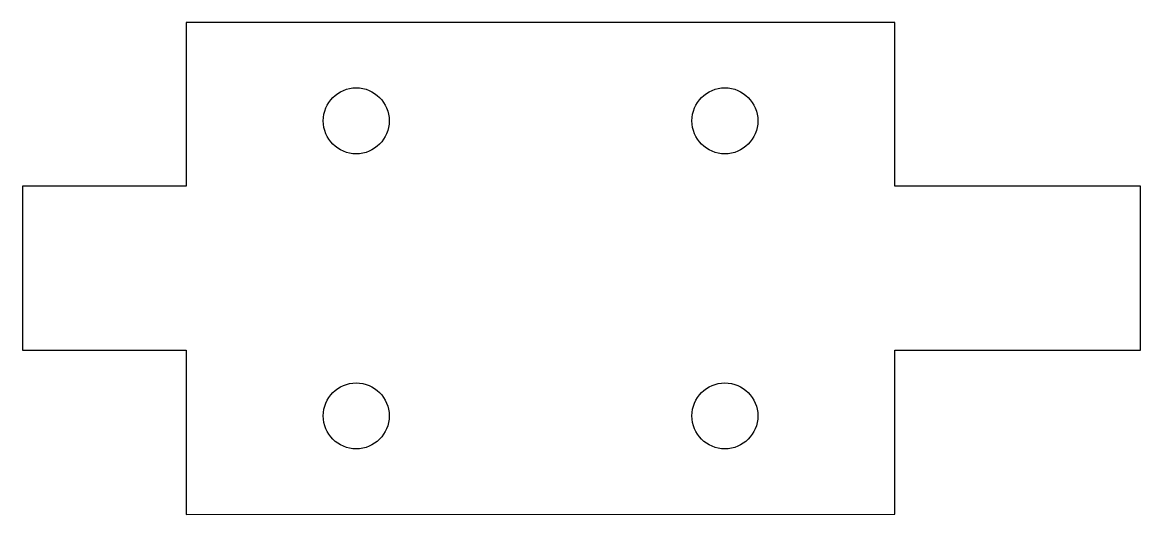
# Model space of a CAD drawing. Header units: inches. Extents: x -7.61 to -4.19, y -4.33 to -2.83.
import ezdxf

# ---------------------------------------------------------------- set-up
doc = ezdxf.new("R2010")
doc.units = ezdxf.units.IN
doc.layers.get('0').update_dxf_attribs({"linetype": 'CONTINUOUS'})

msp = doc.modelspace()

# ---------------------------------------------------------------- linework, layer by layer
msp.add_lwpolyline([(-4.1933, -3.3297), (-4.9433, -3.3297), (-4.9433, -2.8297), (-7.1058, -2.8297), (-7.1058, -3.3297), (-7.6058, -3.3297), (-7.6058, -3.8297), (-7.1058, -3.8297), (-7.1058, -4.3314), (-4.9433, -4.3297), (-4.9433, -3.8297), (-4.1933, -3.8297)], close=True)
for centre in [(-6.5871, -3.1301), (-5.4621, -3.1301), (-6.5871, -4.0301), (-5.4621, -4.0301)]:
    msp.add_circle(centre, 0.1007)

doc.saveas('drawing.dxf')
